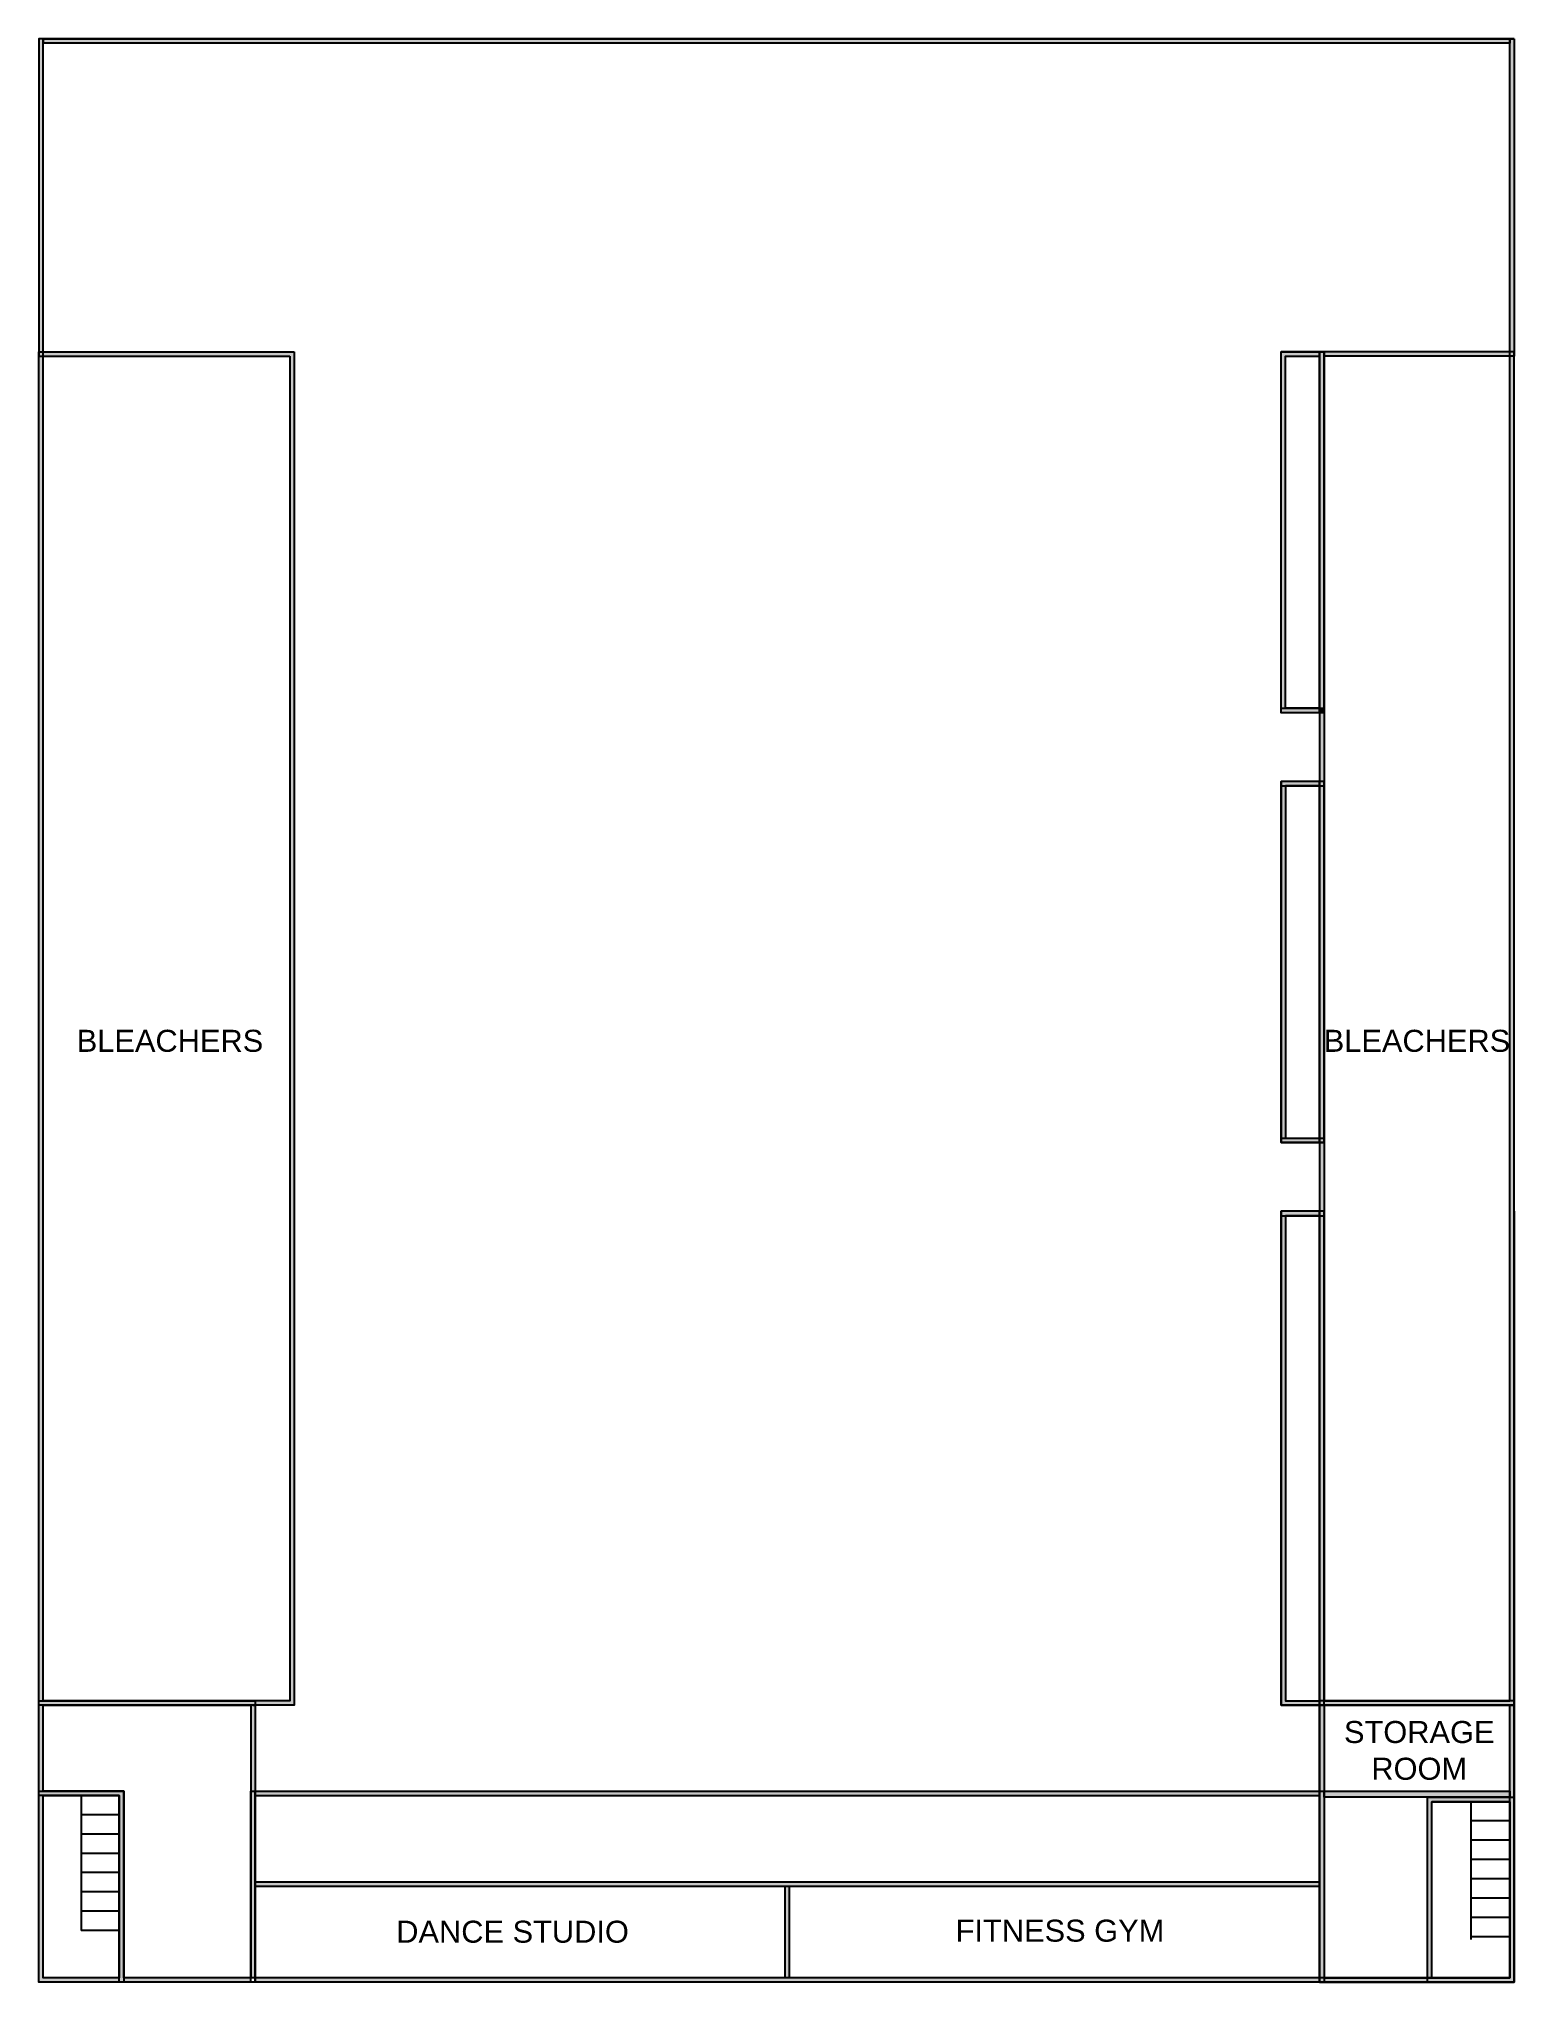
# Model space of a CAD drawing. Header units: centimetres. Extents: x 127612 to 181162, y 37734 to 108274.
import ezdxf

# ---------------------------------------------------------------- set-up
doc = ezdxf.new("R2010")
doc.units = ezdxf.units.CM
doc.layers.add('hatches', color=7, linetype='Continuous')
doc.layers.add('label', color=7, linetype='Continuous')
doc.styles.get("Standard").update_dxf_attribs({"font": 'arial.ttf'})

msp = doc.modelspace()

# ---------------------------------------------------------------- hatches: boundary and pattern name
at = {"layer": 'hatches'}
h = msp.add_hatch(dxfattribs=at)
h.set_pattern_fill('ANGLE', color=256)
h.set_pattern_definition([(0, (0, 0), (0, 6.985), [5.08, -1.905]), (90, (0, 0), (-6.985, 4e-16), [5.08, -1.905])])
h.paths.add_polyline_path([(181002, 108274), (127772, 108274), (127772, 108114), (181002, 108114)])
h.paths.add_polyline_path([(181162, 108274), (181002, 108274), (181002, 108114), (181002, 96754), (181162, 96754)])
h.paths.add_polyline_path([(127772, 108274), (127612, 108274), (127612, 96914), (127772, 96914)])
h.paths.add_polyline_path([(136882, 96914), (127772, 96914), (127772, 96754), (136722, 96754), (136722, 47944), (127772, 47944), (127772, 96754), (127612, 96754), (127612, 47784), (136882, 47784)])
h.paths.add_polyline_path([(127772, 96914), (127612, 96914), (127612, 96754), (127772, 96754)], flags=17)
h.paths.add_polyline_path([(135462, 47784), (135302, 47784), (135302, 44669), (135462, 44669)])
h.paths.add_polyline_path([(135462, 47944), (127772, 47944), (127612, 47944), (127612, 47784), (135462, 47784)], flags=16)
h = msp.add_hatch(color=256, dxfattribs=at)
h.dxf.hatch_style = 1
h.paths.add_polyline_path([(174262, 65714), (174102, 65714), (174102, 65554), (174262, 65554)])
h.paths.add_polyline_path([(174262, 65554), (174102, 65554), (174102, 47944), (174102, 47784), (174262, 47784)])
h.paths.add_polyline_path([(174102, 83974), (172862, 83974), (172702, 83974), (172702, 83814), (174102, 83814)])
h.paths.add_polyline_path([(174102, 81314), (172702, 81314), (172702, 81154), (174102, 81154)])
h.paths.add_polyline_path([(181162, 108274), (181002, 108274), (181002, 96914), (181162, 96914)])
h.paths.add_polyline_path([(181002, 108274), (127772, 108274), (127772, 108114), (181002, 108114)])
h.paths.add_polyline_path([(127772, 108274), (127612, 108274), (127612, 96914), (127772, 96914)])
h.paths.add_polyline_path([(181162, 47784), (181002, 47784), (181002, 44444), (181162, 44444)])
h.paths.add_polyline_path([(181162, 44444), (181002, 44444), (181002, 37894), (178172, 37894), (178012, 37894), (178012, 37734), (181162, 37734)])
h.paths.add_polyline_path([(181002, 44444), (178012, 44444), (178012, 37894), (178172, 37894), (178172, 44284), (181002, 44284)], flags=17)
h.paths.add_polyline_path([(178012, 37894), (174262, 37894), (174262, 37734), (178012, 37734)])
h.paths.add_polyline_path([(174262, 37894), (174102, 37894), (174102, 37734), (174262, 37734)])
h.paths.add_polyline_path([(174262, 44669), (174102, 44669), (174102, 37894), (174262, 37894)])
h.paths.add_polyline_path([(174262, 47784), (174102, 47784), (174102, 44669), (174262, 44669)])
h = msp.add_hatch(color=256, dxfattribs=at)
h.dxf.hatch_style = 1
h.paths.add_polyline_path([(135462, 44509), (135462, 44669), (135302, 44669), (135302, 37894), (135462, 37894)])
h.paths.add_polyline_path([(135462, 47784), (135302, 47784), (135302, 44669), (135462, 44669)])
h.paths.add_polyline_path([(136882, 96914), (127612, 96914), (127612, 47944), (127772, 47944), (127772, 96754), (136722, 96754), (136722, 47944), (135462, 47944), (135462, 47784), (136882, 47784)])
h = msp.add_hatch(color=256, dxfattribs=at)
h.dxf.hatch_style = 1
h.paths.add_polyline_path([(174102, 47784), (174102, 47944), (172862, 47944), (172862, 65554), (174102, 65554), (174102, 65714), (172702, 65714), (172702, 47784)])
h.paths.add_polyline_path([(172862, 68374), (172862, 81154), (172702, 81154), (172702, 68374)])
h.paths.add_polyline_path([(172862, 83974), (172862, 96754), (174102, 96754), (174102, 96914), (172702, 96914), (172702, 83974)])
h = msp.add_hatch(color=256, dxfattribs=at)
h.dxf.hatch_style = 1
h.paths.add_polyline_path([(174262, 65714), (174102, 65714), (174102, 47784), (174262, 47784)], flags=0)
h.paths.add_polyline_path([(174262, 96754), (181002, 96754), (181002, 47944), (174262, 47944), (174262, 47784), (181162, 47784), (181162, 96914), (174102, 96914), (174102, 65714), (174262, 65714)])
h.paths.add_polyline_path([(174102, 68374), (172862, 68374), (172702, 68374), (172702, 68214), (174102, 68214)])
h.paths.add_polyline_path([(174262, 65714), (174102, 65714), (174102, 65554), (174262, 65554)], flags=0)
h.paths.add_polyline_path([(174262, 65554), (174102, 65554), (174102, 47784), (174262, 47784)], flags=0)
h = msp.add_hatch(color=256, dxfattribs=at)
h.dxf.hatch_style = 1
h.paths.add_polyline_path([(174262, 83974), (174102, 83974), (174102, 83814), (174262, 83814)])
h = msp.add_hatch(color=256, dxfattribs=at)
h.dxf.hatch_style = 1
h.paths.add_polyline_path([(135462, 47944), (127612, 47944), (127612, 47784), (135462, 47784)])
h.paths.add_polyline_path([(127772, 47784), (127612, 47784), (127612, 44669), (127772, 44669)])
h.paths.add_polyline_path([(130692, 44669), (127772, 44669), (127612, 44669), (127612, 44509), (130532, 44509), (130532, 37734), (130692, 37734)])
h.paths.add_polyline_path([(127772, 44509), (127612, 44509), (127612, 37734), (130532, 37734), (130532, 37894), (127772, 37894)], flags=17)
h.paths.add_polyline_path([(135302, 37894), (130692, 37894), (130692, 37734), (135302, 37734)])
h = msp.add_hatch(color=256, dxfattribs=at)
h.dxf.hatch_style = 1
h.paths.add_polyline_path([(154862, 41201), (154702, 41201), (154702, 37894), (154862, 37894)])
h.paths.add_polyline_path([(174102, 41361), (135462, 41361), (135462, 41201), (174102, 41201)])
h.paths.add_polyline_path([(174102, 37894), (135462, 37894), (135462, 37734), (174102, 37734)])
h.paths.add_polyline_path([(174102, 44669), (135462, 44669), (135462, 44509), (174102, 44509)])
h = msp.add_hatch(color=256, dxfattribs=at)
h.dxf.hatch_style = 1
h.paths.add_polyline_path([(181002, 44669), (174262, 44669), (174262, 44444), (181002, 44444)])

# ---------------------------------------------------------------- linework, layer by layer
for p, q in [((181162, 108274), (127612, 108274)), ((127772, 108274), (127772, 108114)), ((172702, 83814), (172702, 96914)), ((172702, 83814), (172702, 96914)), ((174102, 96914), (172702, 96914)), ((181162, 83814), (181162, 96914)), ((174102, 83814), (172702, 83814)), ((174102, 83814), (172702, 83814)), ((181162, 81314), (181162, 83814)), ((172702, 68214), (172702, 81314)), ((174102, 81314), (172702, 81314)), ((172702, 68214), (172702, 81314)), ((174102, 81314), (172702, 81314)), ((181162, 68214), (181162, 81314)), ((174102, 68214), (172702, 68214)), ((174102, 68214), (172702, 68214)), ((172702, 47784), (172702, 65714)), ((174102, 65714), (172702, 65714)), ((172702, 47784), (172702, 65714)), ((174102, 65714), (172702, 65714)), ((181162, 47784), (181162, 65714)), ((136882, 47784), (130532, 47784)), ((135382, 47784), (135462, 47784)), ((135462, 47784), (135462, 45176)), ((174102, 47784), (172702, 47784)), ((181162, 47784), (181162, 44284)), ((174102, 43134), (174102, 46205)), ((129152, 44509), (129152, 39609)), ((181002, 44284), (178172, 44284)), ((179587, 44284), (179587, 39284)), ((181002, 43584), (179587, 43584)), ((181002, 42884), (179587, 42884)), ((181002, 42184), (179587, 42184)), ((181002, 41484), (179587, 41484)), ((181002, 40784), (179587, 40784)), ((181002, 40084), (179587, 40084)), ((181002, 39384), (179587, 39384)), ((127772, 37734), (127612, 37734))]:
    msp.add_line(p, q)
for points in [[(127772, 96754), (127772, 108274), (127612, 108274), (127612, 96754)], [(127772, 108114), (127772, 108274), (181002, 108274), (181002, 108114)], [(181162, 108274), (181162, 96754), (181002, 96754), (181002, 108274)], [(136882, 96914), (136882, 47784), (127612, 47784), (127612, 96914)], [(136722, 96754), (136722, 47944), (127772, 47944), (127772, 96754)], [(172702, 83814), (172702, 96914), (174262, 96914), (174262, 83814)], [(172862, 83974), (172862, 96754), (174102, 96754), (174102, 83974)], [(181162, 47784), (181162, 96914), (174102, 96914), (174102, 47784)], [(181002, 47944), (181002, 96754), (174262, 96754), (174262, 47944)], [(174262, 83974), (174262, 83814), (172702, 83814), (172702, 83974)], [(174262, 83974), (174262, 83814), (172702, 83814), (172702, 83974)], [(174262, 81154), (174262, 81314), (172702, 81314), (172702, 81154)], [(174262, 81154), (174262, 81314), (172702, 81314), (172702, 81154)], [(174262, 68214), (174262, 81314), (172702, 81314), (172702, 68214)], [(174102, 68374), (174102, 81154), (172862, 81154), (172862, 68374)], [(174262, 68374), (174262, 68214), (172702, 68214), (172702, 68374)], [(174262, 68374), (174262, 68214), (172702, 68214), (172702, 68374)], [(174262, 65554), (174262, 65714), (172702, 65714), (172702, 65554)], [(174262, 65554), (174262, 65714), (172702, 65714), (172702, 65554)], [(174262, 47784), (174262, 65714), (172702, 65714), (172702, 47784)], [(174102, 47944), (174102, 65554), (172862, 65554), (172862, 47944)], [(135302, 37894), (130692, 37894), (130692, 44669), (127772, 44669), (127772, 47784), (135302, 47784)], [(174102, 47944), (174102, 37734), (181162, 37734), (181162, 47944)], [(181162, 47784), (181162, 37734), (174102, 37734), (174102, 47784)], [(174262, 47784), (174262, 37894), (181002, 37894), (181002, 47784)], [(130692, 44669), (130692, 37734), (127612, 37734), (127612, 44669)], [(130532, 44509), (130532, 37894), (127772, 37894), (127772, 44509)], [(174262, 44669), (174262, 37734), (135302, 37734), (135302, 44669)], [(174102, 44509), (174102, 37894), (135462, 37894), (135462, 44509)], [(178012, 37734), (178012, 44444), (181162, 44444), (181162, 37734)], [(178012, 37734), (178012, 44444), (181162, 44444), (181162, 37734)], [(178172, 37894), (178172, 44284), (181002, 44284), (181002, 37894)], [(178172, 37894), (178172, 44284), (181002, 44284), (181002, 37894)]]:
    msp.add_lwpolyline(points, close=True)
for points in [[(174102, 83814), (174102, 96914)], [(174102, 83814), (174102, 96914)], [(174262, 83814), (174262, 96914)], [(174262, 83814), (174262, 96914)], [(174102, 68214), (174102, 81314)], [(174102, 68214), (174102, 81314)], [(174262, 68214), (174262, 81314)], [(174262, 68214), (174262, 81314)], [(174102, 47784), (174102, 65714)], [(174102, 47784), (174102, 65714)], [(181162, 65714), (181162, 47784)], [(135462, 37734), (130532, 37734), (130532, 44509), (127612, 44509), (127612, 47944), (135462, 47944), (135462, 37734)], [(181162, 47784), (174102, 47784)], [(174102, 44669), (174102, 37734), (135462, 37734), (135462, 44669)], [(136882, 44669), (172702, 44669)], [(136882, 44509), (172702, 44509)], [(130532, 37734), (130532, 43134)], [(144682, 37734), (130532, 37734), (130532, 43134)], [(181162, 43134), (181162, 37734), (164242, 37734)], [(181162, 37734), (181162, 43134)], [(181162, 37734), (181162, 43134)], [(181162, 37734), (181162, 43134)], [(181162, 37734), (181162, 43134)], [(144522, 37894), (130692, 37894), (130692, 42974)], [(181002, 42974), (181002, 37894), (164402, 37894)], [(144682, 37734), (130532, 37734)], [(181162, 37734), (164242, 37734)]]:
    msp.add_lwpolyline(points)
for p, q in [((174262, 96914), (174102, 96914)), ((130532, 44509), (127772, 44509)), ((174102, 44509), (174102, 37894)), ((130532, 43809), (129152, 43809)), ((130532, 43109), (129152, 43109)), ((130532, 42409), (129152, 42409)), ((130532, 41709), (129152, 41709)), ((130532, 41009), (129152, 41009)), ((174102, 41361), (135462, 41361)), ((174102, 41201), (135462, 41201)), ((154702, 37894), (154702, 41201)), ((154862, 37894), (154862, 41201)), ((130532, 40309), (129152, 40309)), ((130532, 39609), (129152, 39609))]:
    msp.add_line(p, q, dxfattribs=at)
msp.add_lwpolyline([(174262, 44669), (181002, 44669), (181002, 44444), (174262, 44444)], close=True, dxfattribs=at)

# ---------------------------------------------------------------- texts
at = {"layer": 'label', "char_height": 800, "attachment_point": 1}
for s, insert in [('\\pxqc;BLEACHERS', (127375, 72303)), ('\\pxqc;BLEACHERS', (172639, 72303)), ('\\pxqc;STORAGE \\PROOM', (172721, 47213)), ('\\pxqc;DANCE STUDIO', (139810, 39964)), ('\\pxqc;FITNESS GYM', (159680, 40002))]:
    msp.add_mtext_dynamic_manual_height_columns(s, width=9993.04, gutter_width=12.5, heights=[0], dxfattribs=dict(at, insert=insert))

doc.saveas('drawing.dxf')
